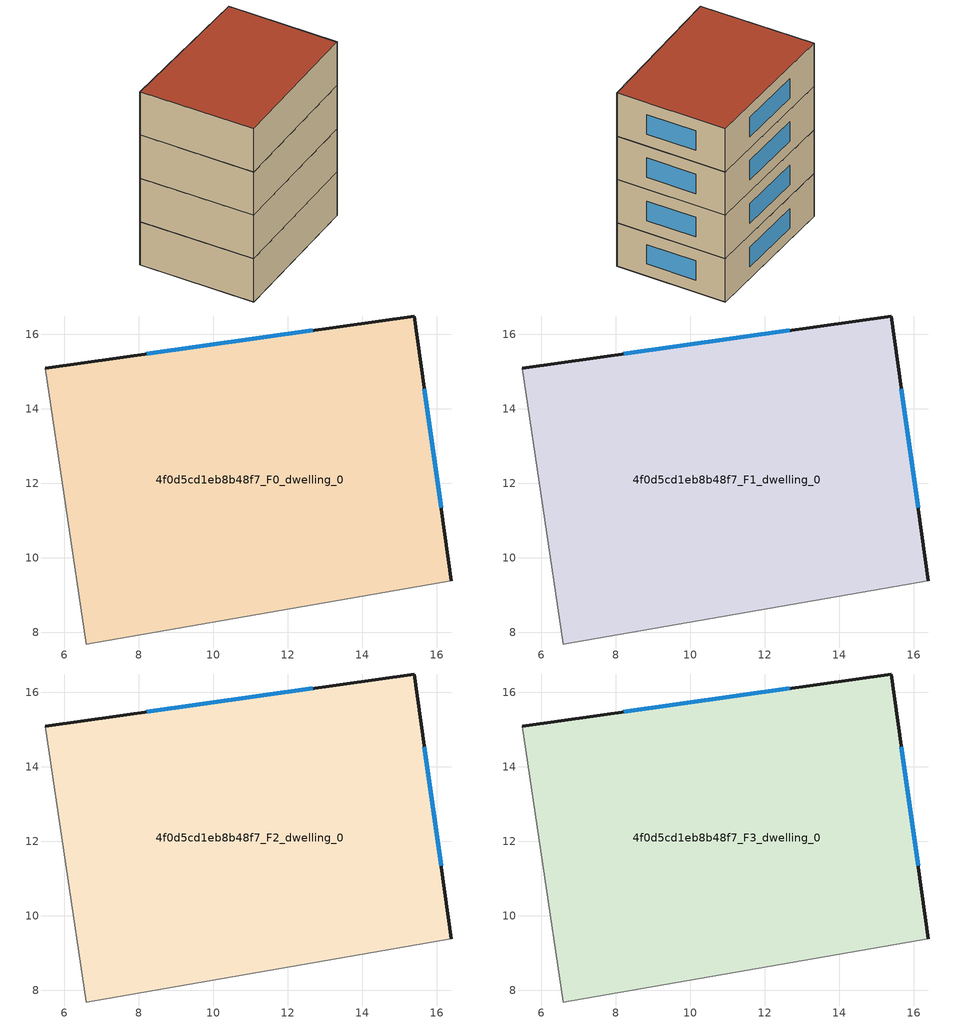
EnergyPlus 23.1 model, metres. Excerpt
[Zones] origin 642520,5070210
4f0d5cd1eb8b48f7_F0_dwelling_0
 floor ground (EU_floor_Construction): 16.39,9.39 15.4,16.49 5.49,15.09 6.59,7.69 z0
 wall outside (EU_wall_Construction): 5.49,15.09 15.4,16.49 16.39,9.39 z0:3
 wall adiabatic (EU_wall_Construction): 16.39,9.39 6.59,7.69 5.49,15.09 z0:3
 window (EU_Window_Construction): 8.21,15.48 12.67,16.11 / 15.67,14.54 16.12,11.34 z0.83:2.17
4f0d5cd1eb8b48f7_F1_dwelling_0
 floor to 4f0d5cd1eb8b48f7_F0_dwelling_0 (EU_floor_Construction): 16.39,9.39 15.4,16.49 5.49,15.09 6.59,7.69 z3
 wall outside (EU_wall_Construction): 5.49,15.09 15.4,16.49 16.39,9.39 z3:6
 wall adiabatic (EU_wall_Construction): 16.39,9.39 6.59,7.69 5.49,15.09 z3:6
 window (EU_Window_Construction): 8.21,15.48 12.67,16.11 / 15.67,14.54 16.12,11.34 z3.83:5.17
4f0d5cd1eb8b48f7_F2_dwelling_0
 floor to 4f0d5cd1eb8b48f7_F1_dwelling_0 (EU_floor_Construction): 16.39,9.39 15.4,16.49 5.49,15.09 6.59,7.69 z6
 wall outside (EU_wall_Construction): 5.49,15.09 15.4,16.49 16.39,9.39 z6:9
 wall adiabatic (EU_wall_Construction): 16.39,9.39 6.59,7.69 5.49,15.09 z6:9
 window (EU_Window_Construction): 8.21,15.48 12.67,16.11 / 15.67,14.54 16.12,11.34 z6.83:8.17
4f0d5cd1eb8b48f7_F3_dwelling_0
 floor to 4f0d5cd1eb8b48f7_F2_dwelling_0 (EU_floor_Construction): 16.39,9.39 15.4,16.49 5.49,15.09 6.59,7.69 z9
 wall outside (EU_wall_Construction): 5.49,15.09 15.4,16.49 16.39,9.39 z9:12
 wall adiabatic (EU_wall_Construction): 16.39,9.39 6.59,7.69 5.49,15.09 z9:12
 window (EU_Window_Construction): 8.21,15.48 12.67,16.11 / 15.67,14.54 16.12,11.34 z9.83:11.17
 roof outside (EU_roof_Construction): 15.4,16.49 16.39,9.39 6.59,7.69 5.49,15.09 z12
[Building]
EU S2 Campaign: North Axis=0; Terrain=City; Solar Distribution=FullExterior
[Site:Location]
Lyon-Bron: Latitude=45.75; Longitude=5; Time Zone=1; Elevation=198
[SizingPeriod:WeatherFileDays]
AnnualSizingPeriod: Begin Month=1; Begin Day of Month=1; End Month=12; End Day of Month=31; Day of Week for Start Day=Monday; Use Weather File Daylight Saving Period=No; Use Weather File Rain and Snow Indicators=No
[MATERIAL]
EU_InternalMass_Material: Roughness=MediumRough; Thickness=0.1; Conductivity=1; Density=1800; Specific Heat=900; Thermal Absorptance=0.9; Solar Absorptance=0.7; Visible Absorptance=0.7
[MATERIAL:NOMASS] Roughness=MediumRough; Thermal Absorptance=0.9; Solar Absorptance=0.7; Visible Absorptance=0.7
Name | Thermal Resistance
EU_wall_NoMass | 0.87146
EU_roof_NoMass | 0.842276
EU_floor_NoMass | 0.496999
[WINDOWMATERIAL:SIMPLEGLAZINGSYSTEM]
EU_Window_SimpleGlazing: UFactor=2.2525; Solar Heat Gain Coefficient=0.76; Visible Transmittance=0.76
[CONSTRUCTION]
EU_wall_Construction: EU_wall_NoMass
EU_roof_Construction: EU_roof_NoMass
EU_floor_Construction: EU_floor_NoMass
EU_InternalMass_Construction: EU_InternalMass_Material
EU_Window_Construction: EU_Window_SimpleGlazing
[ZONE] Type=1; Multiplier=1; Ceiling Height=autocalculate; Floor Area=autocalculate; Part of Total Floor Area=Yes
Name | Volume
4f0d5cd1eb8b48f7_F0_dwelling_0; 4f0d5cd1eb8b48f7_F1_dwelling_0; 4f0d5cd1eb8b48f7_F2_dwelling_0 | 219.447
4f0d5cd1eb8b48f7_F3_dwelling_0 | 658.34
[INTERNALMASS] Construction=EU_InternalMass_Construction; Surface Area=73.1491
Name | Zone or ZoneList
4f0d5cd1eb8b48f7_F0_dwelling_0_EU_InternalMass | 4f0d5cd1eb8b48f7_F0_dwelling_0
4f0d5cd1eb8b48f7_F1_dwelling_0_EU_InternalMass | 4f0d5cd1eb8b48f7_F1_dwelling_0
4f0d5cd1eb8b48f7_F2_dwelling_0_EU_InternalMass | 4f0d5cd1eb8b48f7_F2_dwelling_0
4f0d5cd1eb8b48f7_F3_dwelling_0_EU_InternalMass | 4f0d5cd1eb8b48f7_F3_dwelling_0
[OTHEREQUIPMENT] Fuel Type=Electricity; Design Level Calculation Method=Watts/Area; Power per Zone Floor Area=1; Fraction Latent=0; Fraction Radiant=0; Fraction Lost=0; Carbon Dioxide Generation Rate=0; EndUse Subcategory=EU_Step8_InternalGains
Name | Zone or ZoneList or Space or SpaceList | Schedule
EU_Step8_InternalGain_4f0d5cd1eb8b48f7_F0_dwelling_0_f000 | 4f0d5cd1eb8b48f7_F0_dwelling_0 | EU_Step8_GainSchedule_4f0d5cd1eb8b48f7_F0_dwelling_0_f000
EU_Step8_InternalGain_4f0d5cd1eb8b48f7_F1_dwelling_0_f000 | 4f0d5cd1eb8b48f7_F1_dwelling_0 | EU_Step8_GainSchedule_4f0d5cd1eb8b48f7_F1_dwelling_0_f000
EU_Step8_InternalGain_4f0d5cd1eb8b48f7_F2_dwelling_0_f000 | 4f0d5cd1eb8b48f7_F2_dwelling_0 | EU_Step8_GainSchedule_4f0d5cd1eb8b48f7_F2_dwelling_0_f000
EU_Step8_InternalGain_4f0d5cd1eb8b48f7_F3_dwelling_0_f000 | 4f0d5cd1eb8b48f7_F3_dwelling_0 | EU_Step8_GainSchedule_4f0d5cd1eb8b48f7_F3_dwelling_0_f000
[ZONEVENTILATION:DESIGNFLOWRATE] Schedule=EU_AlwaysOn; Design Flow Rate Calculation Method=AirChanges/Hour; Air Changes per Hour=0.425; Ventilation Type=Natural; Fan Pressure Rise=0; Fan Total Efficiency=1; Constant Term Coefficient=1; Temperature Term Coefficient=0; Velocity Term Coefficient=0; Velocity Squared Term Coefficient=0; Minimum Indoor Temperature=-100; Maximum Indoor Temperature=100; Delta Temperature=-100; Minimum Outdoor Temperature=-100; Maximum Outdoor Temperature=100; Maximum Wind Speed=40
Name | Zone or ZoneList or Space or SpaceList
EU_ConstantAir_4f0d5cd1eb8b48f7_F0_dwelling_0 | 4f0d5cd1eb8b48f7_F0_dwelling_0
EU_ConstantAir_4f0d5cd1eb8b48f7_F1_dwelling_0 | 4f0d5cd1eb8b48f7_F1_dwelling_0
EU_ConstantAir_4f0d5cd1eb8b48f7_F2_dwelling_0 | 4f0d5cd1eb8b48f7_F2_dwelling_0
EU_ConstantAir_4f0d5cd1eb8b48f7_F3_dwelling_0 | 4f0d5cd1eb8b48f7_F3_dwelling_0
[HVACTEMPLATE:THERMOSTAT] Constant Heating Setpoint=20; Constant Cooling Setpoint=50
EU_HeatOnly_4f0d5cd1eb8b48f7_F0_dwelling_0; EU_HeatOnly_4f0d5cd1eb8b48f7_F1_dwelling_0; EU_HeatOnly_4f0d5cd1eb8b48f7_F2_dwelling_0; EU_HeatOnly_4f0d5cd1eb8b48f7_F3_dwelling_0
[HVACTEMPLATE:ZONE:IDEALLOADSAIRSYSTEM] System Availability Schedule=EU_AlwaysOn; Maximum Heating Supply Air Temperature=50; Minimum Cooling Supply Air Temperature=13; Maximum Heating Supply Air Humidity Ratio=0.0156; Minimum Cooling Supply Air Humidity Ratio=0.0077; Heating Limit=NoLimit; Cooling Limit=NoLimit; Heating Availability Schedule=EU_AlwaysOn; Cooling Availability Schedule=EU_CoolingOff; Dehumidification Control Type=ConstantSensibleHeatRatio; Cooling Sensible Heat Ratio=0.7; Dehumidification Setpoint=60; Humidification Control Type=None; Humidification Setpoint=30; Outdoor Air Method=None; Outdoor Air Flow Rate per Person=0.00944; Outdoor Air Flow Rate per Zone Floor Area=0; Outdoor Air Flow Rate per Zone=0; Demand Controlled Ventilation Type=None; Outdoor Air Economizer Type=NoEconomizer; Heat Recovery Type=None; Sensible Heat Recovery Effectiveness=0.7; Latent Heat Recovery Effectiveness=0.65
Name | Template Thermostat
4f0d5cd1eb8b48f7_F0_dwelling_0 | EU_HeatOnly_4f0d5cd1eb8b48f7_F0_dwelling_0
4f0d5cd1eb8b48f7_F1_dwelling_0 | EU_HeatOnly_4f0d5cd1eb8b48f7_F1_dwelling_0
4f0d5cd1eb8b48f7_F2_dwelling_0 | EU_HeatOnly_4f0d5cd1eb8b48f7_F2_dwelling_0
4f0d5cd1eb8b48f7_F3_dwelling_0 | EU_HeatOnly_4f0d5cd1eb8b48f7_F3_dwelling_0
[SIZING:ZONE] Zone Cooling Design Supply Air Temperature Input Method=SupplyAirTemperature; Zone Cooling Design Supply Air Temperature=13; Zone Heating Design Supply Air Temperature Input Method=SupplyAirTemperature; Zone Heating Design Supply Air Temperature=50; Zone Cooling Design Supply Air Humidity Ratio=0.008; Zone Heating Design Supply Air Humidity Ratio=0.008; Cooling Design Air Flow Method=DesignDay; Cooling Design Air Flow Rate=0; Cooling Minimum Air Flow per Zone Floor Area=0.000762; Cooling Minimum Air Flow=0; Cooling Minimum Air Flow Fraction=0.2; Heating Design Air Flow Method=DesignDay; Heating Design Air Flow Rate=0; Heating Maximum Air Flow per Zone Floor Area=0.002032; Heating Maximum Air Flow=0.141576; Heating Maximum Air Flow Fraction=0.3; Account for Dedicated Outdoor Air System=No; Dedicated Outdoor Air System Control Strategy=NeutralSupplyAir; Dedicated Outdoor Air Low Setpoint Temperature for Design=autosize; Dedicated Outdoor Air High Setpoint Temperature for Design=autosize; Zone Load Sizing Method=Sensible Load Only No Latent Load; Zone Latent Cooling Design Supply Air Humidity Ratio Input Method=HumidityRatioDifference; Zone Cooling Design Supply Air Humidity Ratio Difference=0.005; Zone Latent Heating Design Supply Air Humidity Ratio Input Method=HumidityRatioDifference; Zone Humidification Design Supply Air Humidity Ratio Difference=0.005
4f0d5cd1eb8b48f7_F0_dwelling_0; 4f0d5cd1eb8b48f7_F1_dwelling_0; 4f0d5cd1eb8b48f7_F2_dwelling_0; 4f0d5cd1eb8b48f7_F3_dwelling_0
[SCHEDULE:CONSTANT]
Name | Hourly Value
EU_AlwaysOn | 1
EU_CoolingOff | 0
[SCHEDULE:FILE] Column Number=1; Rows to Skip at Top=0; Number of Hours of Data=8760; Column Separator=Comma; Interpolate to Timestep=No; Minutes per Item=60; Adjust Schedule for Daylight Savings=Yes
Name | File
EU_Step8_GainSchedule_4f0d5cd1eb8b48f7_F0_dwelling_0_f000 | ../../schedules/4f0d5cd1eb8b48f7/4f0d5cd1eb8b48f7_F0_dwelling_0_f000_gain.csv
EU_Step8_GainSchedule_4f0d5cd1eb8b48f7_F1_dwelling_0_f000 | ../../schedules/4f0d5cd1eb8b48f7/4f0d5cd1eb8b48f7_F1_dwelling_0_f000_gain.csv
EU_Step8_GainSchedule_4f0d5cd1eb8b48f7_F2_dwelling_0_f000 | ../../schedules/4f0d5cd1eb8b48f7/4f0d5cd1eb8b48f7_F2_dwelling_0_f000_gain.csv
EU_Step8_GainSchedule_4f0d5cd1eb8b48f7_F3_dwelling_0_f000 | ../../schedules/4f0d5cd1eb8b48f7/4f0d5cd1eb8b48f7_F3_dwelling_0_f000_gain.csv
